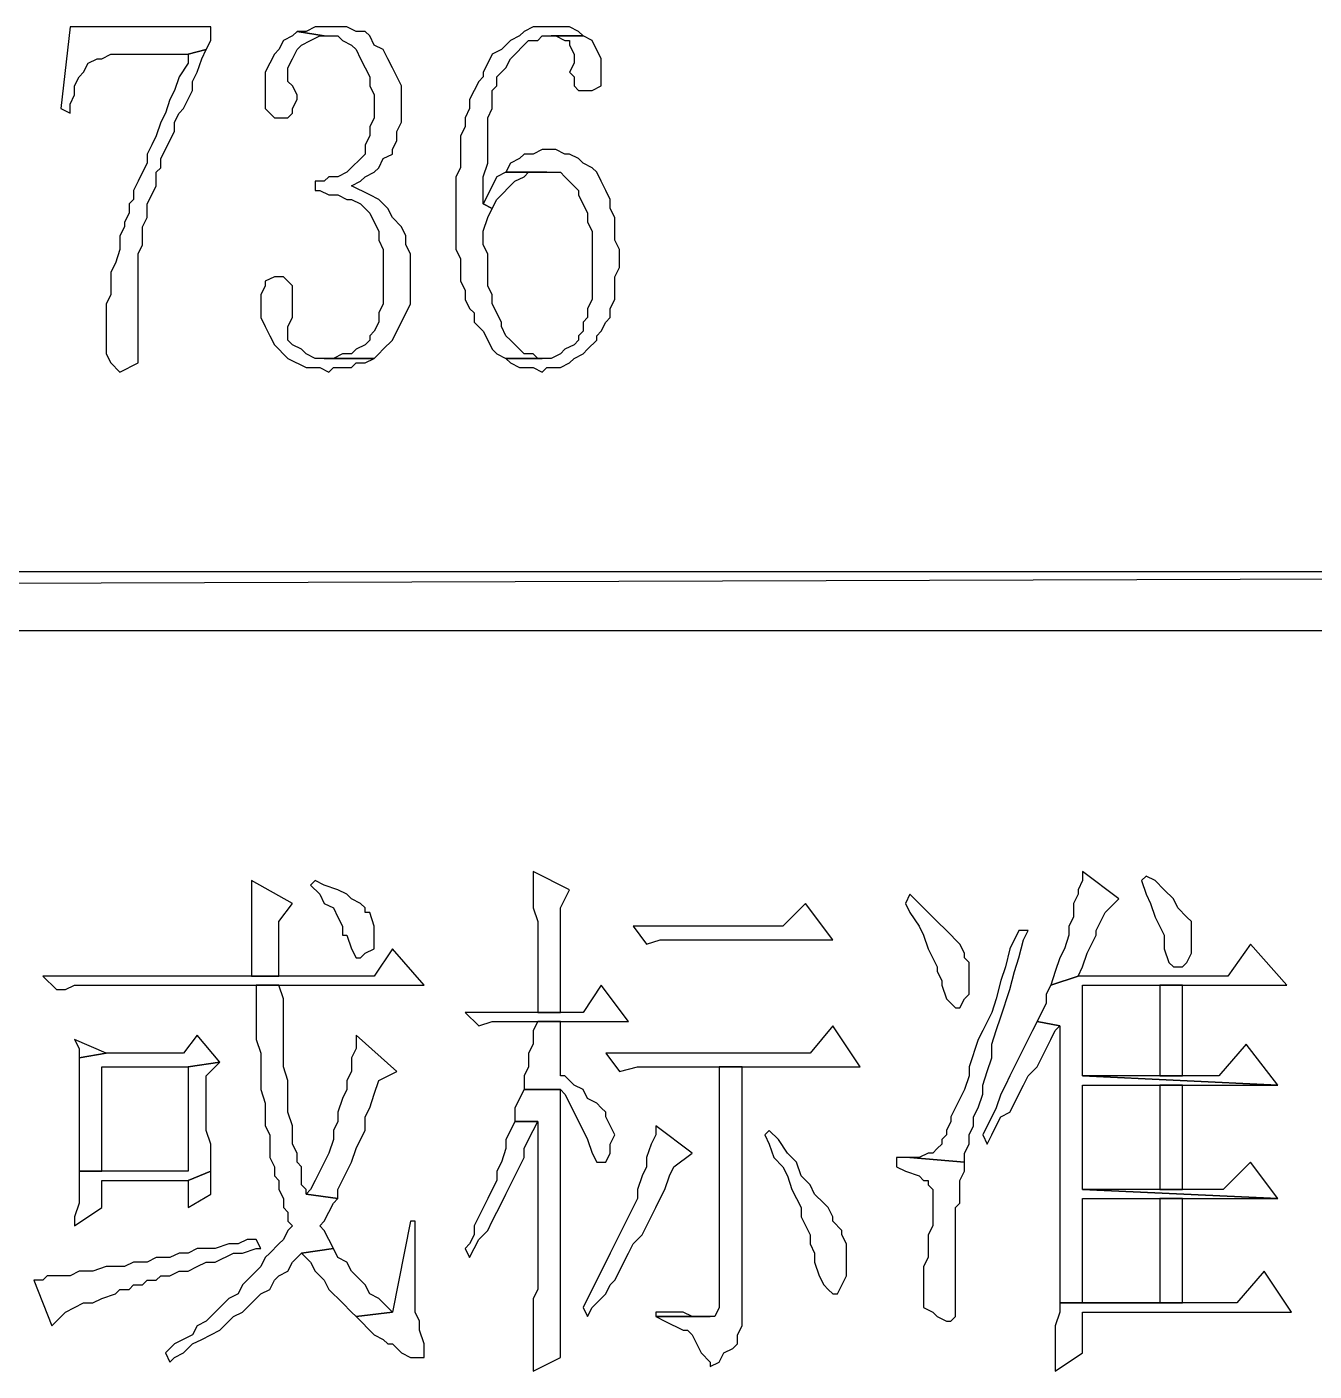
# Model space of a CAD drawing. Extents: x -15.4 to 0.8, y 0.3 to 11.8.
# Drawn here: x -0.5525 to -0.3163, y 1.1927 to 1.4394 of the extents above; entities that cross this region are included whole.
import ezdxf

# ---------------------------------------------------------------- set-up
doc = ezdxf.new("R2010")
doc.units = 0
doc.header["$MEASUREMENT"] = 0
doc.linetypes.add('AUSGEZOGEN', pattern=[0])
doc.layers.get('0').update_dxf_attribs({"linetype": 'AUSGEZOGEN'})

msp = doc.modelspace()

# ---------------------------------------------------------------- linework, layer by layer
for points in [[(-0.51878, 1.4394), (-0.54461, 1.4394), (-0.54461, 1.4394), (-0.54628, 1.4244), (-0.54628, 1.4244), (-0.54461, 1.42356), (-0.54461, 1.42356), (-0.54461, 1.42523), (-0.54461, 1.42523), (-0.54378, 1.4269), (-0.54378, 1.4269), (-0.54378, 1.42856), (-0.54378, 1.42856), (-0.54295, 1.43023), (-0.54295, 1.43023), (-0.54211, 1.43106), (-0.54211, 1.43106), (-0.54128, 1.43273), (-0.54128, 1.43273), (-0.53961, 1.43356), (-0.53961, 1.43356), (-0.53878, 1.43356), (-0.53878, 1.43356), (-0.53711, 1.4344), (-0.53711, 1.4344), (-0.52295, 1.4344), (-0.52295, 1.4344), (-0.51961, 1.43523), (-0.51961, 1.43523), (-0.51878, 1.4369), (-0.51878, 1.4394)], [(-0.50295, 1.43856), (-0.50378, 1.43773), (-0.50378, 1.43773), (-0.50545, 1.4369), (-0.50545, 1.4369), (-0.50628, 1.43523), (-0.50628, 1.43523), (-0.50711, 1.4344), (-0.50711, 1.4344), (-0.50795, 1.43273), (-0.50795, 1.43273), (-0.50878, 1.43106), (-0.50878, 1.43106), (-0.50878, 1.4244), (-0.50878, 1.4244), (-0.50795, 1.42356), (-0.50795, 1.42356), (-0.50711, 1.42273), (-0.50711, 1.42273), (-0.50461, 1.42273), (-0.50461, 1.42273), (-0.50378, 1.42356), (-0.50378, 1.42356), (-0.50378, 1.4244), (-0.50378, 1.4244), (-0.50295, 1.42606), (-0.50295, 1.42606), (-0.50295, 1.4269), (-0.50295, 1.4269), (-0.50378, 1.42856), (-0.50378, 1.42856), (-0.50461, 1.4294), (-0.50461, 1.4294), (-0.50461, 1.4319), (-0.50461, 1.4319), (-0.50378, 1.43356), (-0.50378, 1.43356), (-0.50295, 1.43523), (-0.50295, 1.43523), (-0.50211, 1.43606), (-0.50211, 1.43606), (-0.50045, 1.4369), (-0.50045, 1.4369), (-0.49878, 1.43773), (-0.49878, 1.43773), (-0.49795, 1.43773), (-0.50295, 1.43856)], [(-0.49628, 1.4394), (-0.49961, 1.4394), (-0.49961, 1.4394), (-0.50128, 1.43856), (-0.50128, 1.43856), (-0.50295, 1.43856), (-0.50295, 1.43856), (-0.49795, 1.43773), (-0.49795, 1.43773), (-0.49545, 1.43773), (-0.49545, 1.43773), (-0.49461, 1.4369), (-0.49461, 1.4369), (-0.49295, 1.43606), (-0.49295, 1.43606), (-0.49211, 1.43523), (-0.49211, 1.43523), (-0.49128, 1.43356), (-0.49128, 1.43356), (-0.49045, 1.4319), (-0.49045, 1.4319), (-0.48961, 1.43023), (-0.48961, 1.43023), (-0.48961, 1.42856), (-0.48961, 1.42856), (-0.48878, 1.4269), (-0.48878, 1.4269), (-0.48878, 1.42273), (-0.48878, 1.42273), (-0.48961, 1.42106), (-0.48961, 1.42106), (-0.48961, 1.4194), (-0.48961, 1.4194), (-0.49045, 1.41773), (-0.49045, 1.41773), (-0.49045, 1.41606), (-0.49045, 1.41606), (-0.49378, 1.41273), (-0.49378, 1.41273), (-0.49545, 1.4119), (-0.49545, 1.4119), (-0.49711, 1.4119), (-0.49711, 1.4119), (-0.49795, 1.41106), (-0.49795, 1.41106), (-0.49961, 1.41106), (-0.49961, 1.41106), (-0.49961, 1.4094), (-0.49961, 1.4094), (-0.49878, 1.4094), (-0.49878, 1.4094), (-0.49711, 1.40856), (-0.49711, 1.40856), (-0.49545, 1.40856), (-0.49545, 1.40856), (-0.49378, 1.40773), (-0.49378, 1.40773), (-0.49295, 1.40773), (-0.49295, 1.40773), (-0.49128, 1.4069), (-0.49128, 1.4069), (-0.48961, 1.40523), (-0.48961, 1.40523), (-0.48878, 1.40356), (-0.48878, 1.40356), (-0.48795, 1.4019), (-0.48795, 1.4019), (-0.48795, 1.40023), (-0.48795, 1.40023), (-0.48711, 1.39856), (-0.48711, 1.39856), (-0.48711, 1.38856), (-0.48711, 1.38856), (-0.48795, 1.3869), (-0.48795, 1.3869), (-0.48795, 1.38523), (-0.48795, 1.38523), (-0.48878, 1.38356), (-0.48878, 1.38356), (-0.48961, 1.38273), (-0.48961, 1.38273), (-0.48961, 1.3819), (-0.48961, 1.3819), (-0.49045, 1.38106), (-0.49045, 1.38106), (-0.49211, 1.38023), (-0.49211, 1.38023), (-0.49295, 1.3794), (-0.49295, 1.3794), (-0.49461, 1.3794), (-0.49461, 1.3794), (-0.49628, 1.37856), (-0.49628, 1.37856), (-0.49795, 1.37856), (-0.49795, 1.37856), (-0.48878, 1.37856), (-0.48878, 1.37856), (-0.48795, 1.3794), (-0.48795, 1.3794), (-0.48711, 1.38023), (-0.48711, 1.38023), (-0.48545, 1.3819), (-0.48545, 1.3819), (-0.48211, 1.38856), (-0.48211, 1.38856), (-0.48211, 1.39773), (-0.48211, 1.39773), (-0.48295, 1.3994), (-0.48295, 1.3994), (-0.48295, 1.40106), (-0.48295, 1.40106), (-0.48378, 1.40273), (-0.48378, 1.40273), (-0.48545, 1.4044), (-0.48545, 1.4044), (-0.48628, 1.40606), (-0.48628, 1.40606), (-0.48795, 1.40773), (-0.48795, 1.40773), (-0.48961, 1.40856), (-0.48961, 1.40856), (-0.49295, 1.41023), (-0.49295, 1.41023), (-0.49128, 1.41106), (-0.49128, 1.41106), (-0.49045, 1.4119), (-0.49045, 1.4119), (-0.48878, 1.41273), (-0.48878, 1.41273), (-0.48795, 1.41356), (-0.48795, 1.41356), (-0.48711, 1.41523), (-0.48711, 1.41523), (-0.48545, 1.41606), (-0.48545, 1.41606), (-0.48545, 1.4169), (-0.48545, 1.4169), (-0.48461, 1.41856), (-0.48461, 1.41856), (-0.48461, 1.42023), (-0.48461, 1.42023), (-0.48378, 1.4219), (-0.48378, 1.4219), (-0.48378, 1.42856), (-0.48378, 1.42856), (-0.48545, 1.4319), (-0.48545, 1.4319), (-0.48628, 1.43356), (-0.48628, 1.43356), (-0.48711, 1.43523), (-0.48711, 1.43523), (-0.48878, 1.43606), (-0.48878, 1.43606), (-0.48961, 1.43773), (-0.48961, 1.43773), (-0.49045, 1.43856), (-0.49045, 1.43856), (-0.49211, 1.43856), (-0.49211, 1.43856), (-0.49378, 1.4394), (-0.49378, 1.4394), (-0.49461, 1.4394), (-0.49628, 1.4394)], [(-0.45545, 1.4394), (-0.45961, 1.4394), (-0.45961, 1.4394), (-0.46128, 1.43856), (-0.46128, 1.43856), (-0.46211, 1.43773), (-0.46211, 1.43773), (-0.46378, 1.4369), (-0.46378, 1.4369), (-0.46545, 1.43523), (-0.46545, 1.43523), (-0.46711, 1.4344), (-0.46711, 1.4344), (-0.46795, 1.43273), (-0.46795, 1.43273), (-0.46878, 1.43106), (-0.46878, 1.43106), (-0.46878, 1.43023), (-0.46878, 1.43023), (-0.46961, 1.4294), (-0.46961, 1.4294), (-0.47128, 1.42606), (-0.47128, 1.42606), (-0.47128, 1.4244), (-0.47128, 1.4244), (-0.47211, 1.42273), (-0.47211, 1.42273), (-0.47211, 1.42106), (-0.47211, 1.42106), (-0.47295, 1.4194), (-0.47295, 1.4194), (-0.47295, 1.41356), (-0.47295, 1.41356), (-0.47378, 1.4119), (-0.47378, 1.4119), (-0.47378, 1.39856), (-0.47378, 1.39856), (-0.47295, 1.3969), (-0.47295, 1.3969), (-0.47295, 1.39273), (-0.47295, 1.39273), (-0.47211, 1.39106), (-0.47211, 1.39106), (-0.47211, 1.3894), (-0.47211, 1.3894), (-0.47128, 1.38773), (-0.47128, 1.38773), (-0.47045, 1.3869), (-0.47045, 1.3869), (-0.47045, 1.38523), (-0.47045, 1.38523), (-0.46878, 1.38356), (-0.46878, 1.38356), (-0.46795, 1.3819), (-0.46795, 1.3819), (-0.46711, 1.38023), (-0.46711, 1.38023), (-0.46628, 1.3794), (-0.46628, 1.3794), (-0.46461, 1.37856), (-0.46461, 1.37856), (-0.45795, 1.37856), (-0.45795, 1.37856), (-0.45878, 1.37856), (-0.45878, 1.37856), (-0.45961, 1.3794), (-0.45961, 1.3794), (-0.46128, 1.3794), (-0.46128, 1.3794), (-0.46211, 1.38023), (-0.46211, 1.38023), (-0.46378, 1.3819), (-0.46378, 1.3819), (-0.46461, 1.38273), (-0.46461, 1.38273), (-0.46545, 1.3844), (-0.46545, 1.3844), (-0.46545, 1.38523), (-0.46545, 1.38523), (-0.46711, 1.38856), (-0.46711, 1.38856), (-0.46711, 1.39023), (-0.46711, 1.39023), (-0.46795, 1.3919), (-0.46795, 1.3919), (-0.46795, 1.39773), (-0.46795, 1.39773), (-0.46878, 1.3994), (-0.46878, 1.3994), (-0.46878, 1.4019), (-0.46878, 1.4019), (-0.46795, 1.4044), (-0.46795, 1.4044), (-0.46711, 1.40606), (-0.46711, 1.40606), (-0.46878, 1.4069), (-0.46878, 1.4069), (-0.46878, 1.4119), (-0.46878, 1.4119), (-0.46795, 1.4144), (-0.46795, 1.4144), (-0.46795, 1.42273), (-0.46795, 1.42273), (-0.46711, 1.4244), (-0.46711, 1.4244), (-0.46711, 1.42773), (-0.46711, 1.42773), (-0.46628, 1.42856), (-0.46628, 1.42856), (-0.46628, 1.43023), (-0.46628, 1.43023), (-0.46461, 1.4319), (-0.46461, 1.4319), (-0.46378, 1.43356), (-0.46378, 1.43356), (-0.46045, 1.4369), (-0.46045, 1.4369), (-0.45878, 1.4369), (-0.45878, 1.4369), (-0.45795, 1.43773), (-0.45795, 1.43773), (-0.45045, 1.43773), (-0.45045, 1.43773), (-0.45128, 1.43856), (-0.45128, 1.43856), (-0.45295, 1.4394), (-0.45295, 1.4394), (-0.45378, 1.4394), (-0.45545, 1.4394)], [(-0.45045, 1.43773), (-0.45628, 1.43773), (-0.45628, 1.43773), (-0.45545, 1.43773), (-0.45545, 1.43773), (-0.45378, 1.4369), (-0.45378, 1.4369), (-0.45295, 1.4369), (-0.45295, 1.4369), (-0.45295, 1.43606), (-0.45295, 1.43606), (-0.45211, 1.4344), (-0.45211, 1.4344), (-0.45211, 1.43273), (-0.45211, 1.43273), (-0.45295, 1.43106), (-0.45295, 1.43106), (-0.45211, 1.43023), (-0.45211, 1.43023), (-0.45211, 1.42856), (-0.45211, 1.42856), (-0.45128, 1.42773), (-0.45128, 1.42773), (-0.44878, 1.42773), (-0.44878, 1.42773), (-0.44711, 1.42856), (-0.44711, 1.42856), (-0.44711, 1.43356), (-0.44711, 1.43356), (-0.44878, 1.4369), (-0.45045, 1.43773)], [(-0.51961, 1.43523), (-0.52295, 1.4344), (-0.52295, 1.4344), (-0.52295, 1.43273), (-0.52295, 1.43273), (-0.52461, 1.43023), (-0.52461, 1.43023), (-0.52545, 1.42773), (-0.52545, 1.42773), (-0.52628, 1.42606), (-0.52628, 1.42606), (-0.52711, 1.42356), (-0.52711, 1.42356), (-0.52795, 1.4219), (-0.52795, 1.4219), (-0.52878, 1.4194), (-0.52878, 1.4194), (-0.52961, 1.41773), (-0.52961, 1.41773), (-0.53045, 1.41606), (-0.53045, 1.41606), (-0.53045, 1.4144), (-0.53045, 1.4144), (-0.53128, 1.41273), (-0.53128, 1.41273), (-0.53211, 1.41106), (-0.53211, 1.41106), (-0.53295, 1.4094), (-0.53295, 1.4094), (-0.53295, 1.40773), (-0.53295, 1.40773), (-0.53378, 1.4069), (-0.53378, 1.4069), (-0.53378, 1.40523), (-0.53378, 1.40523), (-0.53461, 1.40356), (-0.53461, 1.40356), (-0.53461, 1.40273), (-0.53461, 1.40273), (-0.53545, 1.40106), (-0.53545, 1.40106), (-0.53545, 1.39856), (-0.53545, 1.39856), (-0.53628, 1.39606), (-0.53628, 1.39606), (-0.53711, 1.3944), (-0.53711, 1.3944), (-0.53711, 1.39023), (-0.53711, 1.39023), (-0.53795, 1.38856), (-0.53795, 1.38856), (-0.53795, 1.3794), (-0.53795, 1.3794), (-0.53711, 1.37773), (-0.53711, 1.37773), (-0.53545, 1.37606), (-0.53545, 1.37606), (-0.53211, 1.37773), (-0.53211, 1.37773), (-0.53211, 1.39773), (-0.53211, 1.39773), (-0.53128, 1.3994), (-0.53128, 1.3994), (-0.53128, 1.40273), (-0.53128, 1.40273), (-0.53045, 1.4044), (-0.53045, 1.4044), (-0.53045, 1.4069), (-0.53045, 1.4069), (-0.52961, 1.40856), (-0.52961, 1.40856), (-0.52878, 1.41023), (-0.52878, 1.41023), (-0.52878, 1.41273), (-0.52878, 1.41273), (-0.52795, 1.41356), (-0.52795, 1.41356), (-0.52795, 1.41523), (-0.52795, 1.41523), (-0.52545, 1.42023), (-0.52545, 1.42023), (-0.52545, 1.4219), (-0.52545, 1.4219), (-0.52461, 1.42356), (-0.52461, 1.42356), (-0.52378, 1.4244), (-0.52378, 1.4244), (-0.52211, 1.42773), (-0.52211, 1.42773), (-0.52211, 1.4294), (-0.52211, 1.4294), (-0.52128, 1.43106), (-0.52128, 1.43106), (-0.52045, 1.43356), (-0.51961, 1.43523)], [(-0.45711, 1.4169), (-0.45795, 1.4169), (-0.45795, 1.4169), (-0.45961, 1.41606), (-0.45961, 1.41606), (-0.46128, 1.41606), (-0.46128, 1.41606), (-0.46211, 1.41523), (-0.46211, 1.41523), (-0.46378, 1.4144), (-0.46378, 1.4144), (-0.46461, 1.41273), (-0.46461, 1.41273), (-0.45461, 1.41273), (-0.45461, 1.41273), (-0.45378, 1.4119), (-0.45378, 1.4119), (-0.45128, 1.4094), (-0.45128, 1.4094), (-0.45128, 1.40856), (-0.45128, 1.40856), (-0.44961, 1.40523), (-0.44961, 1.40523), (-0.44961, 1.40356), (-0.44961, 1.40356), (-0.44878, 1.4019), (-0.44878, 1.4019), (-0.44878, 1.3894), (-0.44878, 1.3894), (-0.44961, 1.38773), (-0.44961, 1.38773), (-0.44961, 1.38606), (-0.44961, 1.38606), (-0.45045, 1.38523), (-0.45045, 1.38523), (-0.45045, 1.38356), (-0.45045, 1.38356), (-0.45128, 1.38273), (-0.45128, 1.38273), (-0.45128, 1.3819), (-0.45128, 1.3819), (-0.45211, 1.38106), (-0.45211, 1.38106), (-0.45378, 1.38023), (-0.45378, 1.38023), (-0.45461, 1.3794), (-0.45461, 1.3794), (-0.45628, 1.37856), (-0.45628, 1.37856), (-0.46461, 1.37856), (-0.46461, 1.37856), (-0.46378, 1.37773), (-0.46378, 1.37773), (-0.46211, 1.3769), (-0.46211, 1.3769), (-0.45961, 1.3769), (-0.45961, 1.3769), (-0.45795, 1.37606), (-0.45795, 1.37606), (-0.45711, 1.3769), (-0.45711, 1.3769), (-0.45461, 1.3769), (-0.45461, 1.3769), (-0.45295, 1.37773), (-0.45295, 1.37773), (-0.45211, 1.37856), (-0.45211, 1.37856), (-0.45045, 1.3794), (-0.45045, 1.3794), (-0.44961, 1.38023), (-0.44961, 1.38023), (-0.44795, 1.3819), (-0.44795, 1.3819), (-0.44795, 1.38273), (-0.44795, 1.38273), (-0.44711, 1.38356), (-0.44711, 1.38356), (-0.44628, 1.38523), (-0.44628, 1.38523), (-0.44545, 1.38606), (-0.44545, 1.38606), (-0.44545, 1.38773), (-0.44545, 1.38773), (-0.44461, 1.3894), (-0.44461, 1.3894), (-0.44461, 1.39356), (-0.44461, 1.39356), (-0.44378, 1.39523), (-0.44378, 1.39523), (-0.44378, 1.39856), (-0.44378, 1.39856), (-0.44461, 1.40023), (-0.44461, 1.40023), (-0.44461, 1.4044), (-0.44461, 1.4044), (-0.44545, 1.40606), (-0.44545, 1.40606), (-0.44545, 1.40773), (-0.44545, 1.40773), (-0.44628, 1.4094), (-0.44628, 1.4094), (-0.44711, 1.41106), (-0.44711, 1.41106), (-0.44795, 1.41273), (-0.44795, 1.41273), (-0.44878, 1.41356), (-0.44878, 1.41356), (-0.45045, 1.4144), (-0.45045, 1.4144), (-0.45128, 1.41523), (-0.45128, 1.41523), (-0.45295, 1.41606), (-0.45295, 1.41606), (-0.45378, 1.41606), (-0.45378, 1.41606), (-0.45545, 1.4169), (-0.45711, 1.4169)], [(-0.46461, 1.41273), (-0.46628, 1.4119), (-0.46628, 1.4119), (-0.46711, 1.41023), (-0.46711, 1.41023), (-0.46795, 1.40856), (-0.46795, 1.40856), (-0.46878, 1.4069), (-0.46878, 1.4069), (-0.46711, 1.40606), (-0.46711, 1.40606), (-0.46628, 1.40773), (-0.46628, 1.40773), (-0.46295, 1.41106), (-0.46295, 1.41106), (-0.46128, 1.4119), (-0.46128, 1.4119), (-0.46045, 1.41273), (-0.46045, 1.41273), (-0.45711, 1.41273), (-0.46461, 1.41273)], [(-0.50628, 1.39356), (-0.50711, 1.39356), (-0.50711, 1.39356), (-0.50878, 1.39273), (-0.50878, 1.39273), (-0.50878, 1.3919), (-0.50878, 1.3919), (-0.50961, 1.39023), (-0.50961, 1.39023), (-0.50961, 1.38606), (-0.50961, 1.38606), (-0.50878, 1.3844), (-0.50878, 1.3844), (-0.50795, 1.38273), (-0.50795, 1.38273), (-0.50711, 1.38106), (-0.50711, 1.38106), (-0.50461, 1.37856), (-0.50461, 1.37856), (-0.50128, 1.3769), (-0.50128, 1.3769), (-0.49878, 1.3769), (-0.49878, 1.3769), (-0.49711, 1.37606), (-0.49711, 1.37606), (-0.49628, 1.3769), (-0.49628, 1.3769), (-0.49295, 1.3769), (-0.49295, 1.3769), (-0.49211, 1.37773), (-0.49211, 1.37773), (-0.49045, 1.37773), (-0.49045, 1.37773), (-0.48878, 1.37856), (-0.48878, 1.37856), (-0.49961, 1.37856), (-0.49961, 1.37856), (-0.50128, 1.3794), (-0.50128, 1.3794), (-0.50211, 1.38023), (-0.50211, 1.38023), (-0.50378, 1.38106), (-0.50378, 1.38106), (-0.50461, 1.3819), (-0.50461, 1.3819), (-0.50461, 1.3844), (-0.50461, 1.3844), (-0.50378, 1.38606), (-0.50378, 1.38606), (-0.50378, 1.3919), (-0.50378, 1.3919), (-0.50545, 1.39356), (-0.50628, 1.39356)], [(-3.26878, 1.3394), (-3.26878, 1.32856), (-3.26878, 1.32856), (0.08122, 1.3394), (-3.26878, 1.3394)], [(-3.26878, 1.32856), (0.08122, 1.3394), (0.08122, 1.3394), (0.08122, 1.32856), (-3.26878, 1.32856)], [(-0.51128, 1.28273), (-0.51128, 1.26523), (-0.51128, 1.26523), (-0.50628, 1.26523), (-0.50628, 1.26523), (-0.50628, 1.27523), (-0.50628, 1.27523), (-0.50378, 1.27856), (-0.51128, 1.28273)], [(-0.49961, 1.28273), (-0.50045, 1.2819), (-0.50045, 1.2819), (-0.49878, 1.28023), (-0.49878, 1.28023), (-0.49795, 1.27856), (-0.49795, 1.27856), (-0.49628, 1.27773), (-0.49628, 1.27773), (-0.49545, 1.27606), (-0.49545, 1.27606), (-0.49461, 1.2744), (-0.49461, 1.2744), (-0.49461, 1.27273), (-0.49461, 1.27273), (-0.49378, 1.27273), (-0.49378, 1.27273), (-0.49295, 1.27023), (-0.49295, 1.27023), (-0.49211, 1.26856), (-0.49211, 1.26856), (-0.49128, 1.26856), (-0.49128, 1.26856), (-0.49045, 1.2694), (-0.49045, 1.2694), (-0.48878, 1.27023), (-0.48878, 1.27023), (-0.48878, 1.2744), (-0.48878, 1.2744), (-0.48961, 1.2769), (-0.48961, 1.2769), (-0.49045, 1.2769), (-0.49045, 1.2769), (-0.49045, 1.27773), (-0.49045, 1.27773), (-0.49128, 1.27856), (-0.49128, 1.27856), (-0.49295, 1.2794), (-0.49295, 1.2794), (-0.49378, 1.28023), (-0.49378, 1.28023), (-0.49545, 1.28106), (-0.49545, 1.28106), (-0.49795, 1.2819), (-0.49795, 1.2819), (-0.49961, 1.28273), (-0.49961, 1.28273)], [(-0.45961, 1.2844), (-0.45961, 1.27773), (-0.45961, 1.27773), (-0.45878, 1.27523), (-0.45878, 1.27523), (-0.45878, 1.25856), (-0.45878, 1.25856), (-0.45461, 1.25856), (-0.45461, 1.25856), (-0.45461, 1.27773), (-0.45461, 1.27773), (-0.45295, 1.28106), (-0.45961, 1.2844)], [(-0.35878, 1.2844), (-0.35878, 1.28273), (-0.35878, 1.28273), (-0.35961, 1.28106), (-0.35961, 1.28106), (-0.35961, 1.28023), (-0.35961, 1.28023), (-0.36045, 1.27856), (-0.36045, 1.27856), (-0.36045, 1.27606), (-0.36045, 1.27606), (-0.36128, 1.2744), (-0.36128, 1.2744), (-0.36128, 1.27273), (-0.36128, 1.27273), (-0.36211, 1.27023), (-0.36211, 1.27023), (-0.36295, 1.26856), (-0.36295, 1.26856), (-0.36378, 1.26606), (-0.36378, 1.26606), (-0.36461, 1.26356), (-0.36461, 1.26356), (-0.35961, 1.26523), (-0.35961, 1.26523), (-0.35878, 1.2669), (-0.35878, 1.2669), (-0.35795, 1.2694), (-0.35795, 1.2694), (-0.35628, 1.27273), (-0.35628, 1.27273), (-0.35628, 1.27356), (-0.35628, 1.27356), (-0.35461, 1.2769), (-0.35461, 1.2769), (-0.35211, 1.2794), (-0.35878, 1.2844)], [(-0.34711, 1.28356), (-0.34795, 1.28273), (-0.34795, 1.28273), (-0.34711, 1.28023), (-0.34711, 1.28023), (-0.34628, 1.27856), (-0.34628, 1.27856), (-0.34545, 1.27606), (-0.34545, 1.27606), (-0.34378, 1.27273), (-0.34378, 1.27273), (-0.34378, 1.27023), (-0.34378, 1.27023), (-0.34295, 1.26773), (-0.34295, 1.26773), (-0.34211, 1.2669), (-0.34211, 1.2669), (-0.34045, 1.2669), (-0.34045, 1.2669), (-0.33961, 1.26773), (-0.33961, 1.26773), (-0.33878, 1.2694), (-0.33878, 1.2694), (-0.33878, 1.27523), (-0.33878, 1.27523), (-0.33961, 1.27606), (-0.33961, 1.27606), (-0.34128, 1.27773), (-0.34128, 1.27773), (-0.34211, 1.2794), (-0.34211, 1.2794), (-0.34378, 1.28106), (-0.34378, 1.28106), (-0.34545, 1.28273), (-0.34711, 1.28356)], [(-0.39045, 1.28023), (-0.39128, 1.27856), (-0.39128, 1.27856), (-0.39045, 1.2769), (-0.39045, 1.2769), (-0.38878, 1.2744), (-0.38878, 1.2744), (-0.38795, 1.27273), (-0.38795, 1.27273), (-0.38711, 1.27023), (-0.38711, 1.27023), (-0.38545, 1.2669), (-0.38545, 1.2669), (-0.38545, 1.26606), (-0.38545, 1.26606), (-0.38461, 1.2644), (-0.38461, 1.2644), (-0.38461, 1.26356), (-0.38461, 1.26356), (-0.38378, 1.26106), (-0.38378, 1.26106), (-0.38211, 1.2594), (-0.38211, 1.2594), (-0.38128, 1.2594), (-0.38128, 1.2594), (-0.38045, 1.26106), (-0.38045, 1.26106), (-0.37961, 1.2619), (-0.37961, 1.2619), (-0.37961, 1.26773), (-0.37961, 1.26773), (-0.38045, 1.26856), (-0.38045, 1.26856), (-0.38045, 1.2694), (-0.38045, 1.2694), (-0.38128, 1.27106), (-0.38128, 1.27106), (-0.38378, 1.27356), (-0.38378, 1.27356), (-0.38545, 1.27523), (-0.38545, 1.27523), (-0.38711, 1.2769), (-0.38711, 1.2769), (-0.38878, 1.27856), (-0.39045, 1.28023)], [(-0.40961, 1.27856), (-0.41378, 1.2744), (-0.41378, 1.2744), (-0.44128, 1.2744), (-0.44128, 1.2744), (-0.43878, 1.27106), (-0.43878, 1.27106), (-0.43628, 1.2719), (-0.43628, 1.2719), (-0.40461, 1.2719), (-0.40961, 1.27856)], [(-0.37045, 1.27356), (-0.37211, 1.27023), (-0.37211, 1.27023), (-0.37295, 1.2669), (-0.37295, 1.2669), (-0.37378, 1.2644), (-0.37378, 1.2644), (-0.37461, 1.26106), (-0.37461, 1.26106), (-0.37545, 1.25856), (-0.37545, 1.25856), (-0.37711, 1.25523), (-0.37711, 1.25523), (-0.37795, 1.25356), (-0.37795, 1.25356), (-0.37961, 1.24856), (-0.37961, 1.24856), (-0.37961, 1.2469), (-0.37961, 1.2469), (-0.38045, 1.2444), (-0.38045, 1.2444), (-0.38295, 1.2394), (-0.38295, 1.2394), (-0.38295, 1.23856), (-0.38295, 1.23856), (-0.38378, 1.2369), (-0.38378, 1.2369), (-0.38378, 1.23606), (-0.38378, 1.23606), (-0.38461, 1.23523), (-0.38461, 1.23523), (-0.38461, 1.2344), (-0.38461, 1.2344), (-0.38545, 1.23356), (-0.38545, 1.23356), (-0.38628, 1.23273), (-0.38628, 1.23273), (-0.38711, 1.23273), (-0.38711, 1.23273), (-0.38878, 1.2319), (-0.38878, 1.2319), (-0.39045, 1.2319), (-0.39045, 1.2319), (-0.38045, 1.23106), (-0.38045, 1.23106), (-0.38045, 1.23273), (-0.38045, 1.23273), (-0.37961, 1.2344), (-0.37961, 1.2344), (-0.37961, 1.23606), (-0.37961, 1.23606), (-0.37878, 1.23773), (-0.37878, 1.23773), (-0.37878, 1.2394), (-0.37878, 1.2394), (-0.37795, 1.24106), (-0.37795, 1.24106), (-0.37711, 1.24356), (-0.37711, 1.24356), (-0.37711, 1.24523), (-0.37711, 1.24523), (-0.37628, 1.24773), (-0.37628, 1.24773), (-0.37545, 1.25023), (-0.37545, 1.25023), (-0.37545, 1.25273), (-0.37545, 1.25273), (-0.37461, 1.25523), (-0.37461, 1.25523), (-0.37378, 1.25773), (-0.37378, 1.25773), (-0.37211, 1.26273), (-0.37211, 1.26273), (-0.37128, 1.26606), (-0.37128, 1.26606), (-0.37045, 1.26856), (-0.37045, 1.26856), (-0.36961, 1.2719), (-0.36961, 1.2719), (-0.36878, 1.27356), (-0.37045, 1.27356)], [(-0.32795, 1.27106), (-0.33211, 1.26523), (-0.33211, 1.26523), (-0.35961, 1.26523), (-0.35961, 1.26523), (-0.36461, 1.26356), (-0.36461, 1.26356), (-0.36545, 1.2619), (-0.36545, 1.2619), (-0.36545, 1.26023), (-0.36545, 1.26023), (-0.36711, 1.2569), (-0.36711, 1.2569), (-0.36295, 1.25606), (-0.36295, 1.25606), (-0.36295, 1.20523), (-0.36295, 1.20523), (-0.34045, 1.20523), (-0.34045, 1.20523), (-0.35878, 1.20523), (-0.35878, 1.20523), (-0.35878, 1.2244), (-0.35878, 1.2244), (-0.32295, 1.2244), (-0.32295, 1.2244), (-0.35878, 1.22606), (-0.35878, 1.22606), (-0.35878, 1.24523), (-0.35878, 1.24523), (-0.32295, 1.24523), (-0.32295, 1.24523), (-0.35878, 1.2469), (-0.35878, 1.2469), (-0.35878, 1.26356), (-0.35878, 1.26356), (-0.32128, 1.26356), (-0.32795, 1.27106)], [(-0.48545, 1.27023), (-0.48878, 1.26523), (-0.48878, 1.26523), (-0.54961, 1.26523), (-0.54961, 1.26523), (-0.54711, 1.26273), (-0.54711, 1.26273), (-0.54545, 1.26273), (-0.54545, 1.26273), (-0.54378, 1.26356), (-0.54378, 1.26356), (-0.47961, 1.26356), (-0.48545, 1.27023)], [(-0.50628, 1.26356), (-0.51045, 1.26356), (-0.51045, 1.26356), (-0.51045, 1.25356), (-0.51045, 1.25356), (-0.50961, 1.25106), (-0.50961, 1.25106), (-0.50961, 1.2444), (-0.50961, 1.2444), (-0.50878, 1.2419), (-0.50878, 1.2419), (-0.50878, 1.23773), (-0.50878, 1.23773), (-0.50795, 1.23606), (-0.50795, 1.23606), (-0.50795, 1.2319), (-0.50795, 1.2319), (-0.50711, 1.23023), (-0.50711, 1.23023), (-0.50711, 1.22856), (-0.50711, 1.22856), (-0.50628, 1.22773), (-0.50628, 1.22773), (-0.50628, 1.22606), (-0.50628, 1.22606), (-0.50545, 1.2244), (-0.50545, 1.2244), (-0.50545, 1.22273), (-0.50545, 1.22273), (-0.50461, 1.2219), (-0.50461, 1.2219), (-0.50461, 1.22023), (-0.50461, 1.22023), (-0.50378, 1.2194), (-0.50378, 1.2194), (-0.50461, 1.21856), (-0.50461, 1.21856), (-0.50545, 1.2169), (-0.50545, 1.2169), (-0.50628, 1.21606), (-0.50628, 1.21606), (-0.50795, 1.2144), (-0.50795, 1.2144), (-0.50878, 1.21356), (-0.50878, 1.21356), (-0.50961, 1.2119), (-0.50961, 1.2119), (-0.51295, 1.20856), (-0.51295, 1.20856), (-0.51378, 1.2069), (-0.51378, 1.2069), (-0.51545, 1.20606), (-0.51545, 1.20606), (-0.51711, 1.2044), (-0.51711, 1.2044), (-0.51795, 1.20356), (-0.51795, 1.20356), (-0.51961, 1.2019), (-0.51961, 1.2019), (-0.52128, 1.20106), (-0.52128, 1.20106), (-0.52211, 1.1994), (-0.52211, 1.1994), (-0.52545, 1.19773), (-0.52545, 1.19773), (-0.52711, 1.19606), (-0.52711, 1.19606), (-0.52628, 1.1944), (-0.52628, 1.1944), (-0.52545, 1.19523), (-0.52545, 1.19523), (-0.52378, 1.19606), (-0.52378, 1.19606), (-0.52211, 1.19773), (-0.52211, 1.19773), (-0.52045, 1.19856), (-0.52045, 1.19856), (-0.51878, 1.1994), (-0.51878, 1.1994), (-0.51711, 1.20023), (-0.51711, 1.20023), (-0.51461, 1.20273), (-0.51461, 1.20273), (-0.51295, 1.20356), (-0.51295, 1.20356), (-0.51211, 1.2044), (-0.51211, 1.2044), (-0.50961, 1.2069), (-0.50961, 1.2069), (-0.50795, 1.20773), (-0.50795, 1.20773), (-0.50711, 1.2094), (-0.50711, 1.2094), (-0.50628, 1.21023), (-0.50628, 1.21023), (-0.50461, 1.21106), (-0.50461, 1.21106), (-0.50378, 1.21273), (-0.50378, 1.21273), (-0.50211, 1.2144), (-0.50211, 1.2144), (-0.49628, 1.21523), (-0.49628, 1.21523), (-0.49795, 1.21856), (-0.49795, 1.21856), (-0.49878, 1.2194), (-0.49878, 1.2194), (-0.49795, 1.22023), (-0.49795, 1.22023), (-0.49628, 1.22356), (-0.49628, 1.22356), (-0.49545, 1.2244), (-0.49545, 1.2244), (-0.50128, 1.22523), (-0.50128, 1.22523), (-0.50128, 1.22606), (-0.50128, 1.22606), (-0.50211, 1.2269), (-0.50211, 1.2269), (-0.50211, 1.23023), (-0.50211, 1.23023), (-0.50295, 1.23106), (-0.50295, 1.23106), (-0.50295, 1.23273), (-0.50295, 1.23273), (-0.50378, 1.2344), (-0.50378, 1.2344), (-0.50378, 1.23773), (-0.50378, 1.23773), (-0.50461, 1.24023), (-0.50461, 1.24023), (-0.50461, 1.24606), (-0.50461, 1.24606), (-0.50545, 1.24856), (-0.50545, 1.24856), (-0.50545, 1.26106), (-0.50628, 1.26356)], [(-0.44711, 1.26356), (-0.45045, 1.25856), (-0.45045, 1.25856), (-0.47211, 1.25856), (-0.47211, 1.25856), (-0.46961, 1.25606), (-0.46961, 1.25606), (-0.46711, 1.2569), (-0.46711, 1.2569), (-0.44211, 1.2569), (-0.44711, 1.26356)], [(-0.34045, 1.2469), (-0.34045, 1.26356), (-0.34045, 1.26356), (-0.34461, 1.26356), (-0.34461, 1.26356), (-0.34461, 1.2469), (-0.34461, 1.2469), (-0.34045, 1.2469), (-0.34045, 1.2469)], [(-0.45461, 1.2569), (-0.45878, 1.2569), (-0.45878, 1.2569), (-0.45961, 1.25523), (-0.45961, 1.25523), (-0.45961, 1.25273), (-0.45961, 1.25273), (-0.46045, 1.25106), (-0.46045, 1.25106), (-0.46045, 1.24856), (-0.46045, 1.24856), (-0.46128, 1.2469), (-0.46128, 1.2469), (-0.46128, 1.2444), (-0.46128, 1.2444), (-0.45461, 1.2444), (-0.45461, 1.2444), (-0.45378, 1.24356), (-0.45378, 1.24356), (-0.45045, 1.2369), (-0.45045, 1.2369), (-0.44961, 1.23523), (-0.44961, 1.23523), (-0.44878, 1.23273), (-0.44878, 1.23273), (-0.44795, 1.23106), (-0.44795, 1.23106), (-0.44628, 1.23106), (-0.44628, 1.23106), (-0.44545, 1.23273), (-0.44545, 1.23273), (-0.44545, 1.2344), (-0.44545, 1.2344), (-0.44461, 1.23606), (-0.44461, 1.23606), (-0.44628, 1.2394), (-0.44628, 1.2394), (-0.44628, 1.24023), (-0.44628, 1.24023), (-0.44711, 1.24106), (-0.44711, 1.24106), (-0.44795, 1.2419), (-0.44795, 1.2419), (-0.44961, 1.24273), (-0.44961, 1.24273), (-0.45045, 1.2444), (-0.45045, 1.2444), (-0.45211, 1.24523), (-0.45211, 1.24523), (-0.45378, 1.2469), (-0.45378, 1.2469), (-0.45461, 1.2469), (-0.45461, 1.2569)], [(-0.40461, 1.25606), (-0.40878, 1.25106), (-0.40878, 1.25106), (-0.44628, 1.25106), (-0.44628, 1.25106), (-0.44378, 1.24773), (-0.44378, 1.24773), (-0.44045, 1.24856), (-0.44045, 1.24856), (-0.39961, 1.24856), (-0.40461, 1.25606)], [(-0.36711, 1.2569), (-0.36795, 1.25523), (-0.36795, 1.25523), (-0.37211, 1.2469), (-0.37211, 1.2469), (-0.37295, 1.24523), (-0.37295, 1.24523), (-0.37378, 1.24356), (-0.37378, 1.24356), (-0.37461, 1.24106), (-0.37461, 1.24106), (-0.37711, 1.23606), (-0.37711, 1.23606), (-0.37628, 1.2344), (-0.37628, 1.2344), (-0.37545, 1.23606), (-0.37545, 1.23606), (-0.37461, 1.23773), (-0.37461, 1.23773), (-0.37378, 1.2394), (-0.37378, 1.2394), (-0.37211, 1.24023), (-0.37211, 1.24023), (-0.36961, 1.24523), (-0.36961, 1.24523), (-0.36878, 1.2469), (-0.36878, 1.2469), (-0.36711, 1.24856), (-0.36711, 1.24856), (-0.36461, 1.25356), (-0.36461, 1.25356), (-0.36378, 1.25523), (-0.36378, 1.25523), (-0.36295, 1.25606), (-0.36711, 1.2569)], [(-0.54378, 1.25356), (-0.54295, 1.2519), (-0.54295, 1.2519), (-0.54295, 1.25023), (-0.54295, 1.25023), (-0.53795, 1.25106), (-0.54378, 1.25356)], [(-0.52128, 1.2544), (-0.52378, 1.25106), (-0.52378, 1.25106), (-0.53795, 1.25106), (-0.53795, 1.25106), (-0.54295, 1.25023), (-0.54295, 1.25023), (-0.54295, 1.2294), (-0.54295, 1.2294), (-0.53878, 1.2294), (-0.53878, 1.2294), (-0.53878, 1.24856), (-0.53878, 1.24856), (-0.52295, 1.24856), (-0.52295, 1.24856), (-0.51711, 1.2494), (-0.52128, 1.2544)], [(-0.49211, 1.2544), (-0.49211, 1.2519), (-0.49211, 1.2519), (-0.49295, 1.25023), (-0.49295, 1.25023), (-0.49295, 1.24773), (-0.49295, 1.24773), (-0.49378, 1.24606), (-0.49378, 1.24606), (-0.49378, 1.2444), (-0.49378, 1.2444), (-0.49461, 1.24273), (-0.49461, 1.24273), (-0.49545, 1.24023), (-0.49545, 1.24023), (-0.49545, 1.23856), (-0.49545, 1.23856), (-0.49628, 1.2369), (-0.49628, 1.2369), (-0.49628, 1.23523), (-0.49628, 1.23523), (-0.49711, 1.23273), (-0.49711, 1.23273), (-0.49878, 1.2294), (-0.49878, 1.2294), (-0.49961, 1.22773), (-0.49961, 1.22773), (-0.50045, 1.22606), (-0.50045, 1.22606), (-0.50128, 1.22523), (-0.50128, 1.22523), (-0.49545, 1.2244), (-0.49545, 1.2244), (-0.49545, 1.22606), (-0.49545, 1.22606), (-0.49295, 1.23106), (-0.49295, 1.23106), (-0.49211, 1.23356), (-0.49211, 1.23356), (-0.49128, 1.23523), (-0.49128, 1.23523), (-0.49045, 1.2369), (-0.49045, 1.2369), (-0.49045, 1.2394), (-0.49045, 1.2394), (-0.48961, 1.24106), (-0.48961, 1.24106), (-0.48878, 1.24356), (-0.48878, 1.24356), (-0.48795, 1.24606), (-0.48795, 1.24606), (-0.48461, 1.24773), (-0.49211, 1.2544)], [(-0.32878, 1.25273), (-0.33378, 1.2469), (-0.33378, 1.2469), (-0.35878, 1.2469), (-0.35878, 1.2469), (-0.32295, 1.24523), (-0.32878, 1.25273)], [(-0.51711, 1.2494), (-0.52295, 1.24856), (-0.52295, 1.24856), (-0.52295, 1.2294), (-0.52295, 1.2294), (-0.54295, 1.2294), (-0.54295, 1.2294), (-0.54295, 1.22356), (-0.54295, 1.22356), (-0.54378, 1.22106), (-0.54378, 1.22106), (-0.54378, 1.2194), (-0.54378, 1.2194), (-0.53878, 1.22273), (-0.53878, 1.22273), (-0.53878, 1.22773), (-0.53878, 1.22773), (-0.52295, 1.22773), (-0.52295, 1.22773), (-0.51878, 1.2294), (-0.51878, 1.2294), (-0.51878, 1.2344), (-0.51878, 1.2344), (-0.51961, 1.2369), (-0.51961, 1.2369), (-0.51961, 1.2469), (-0.51711, 1.2494)], [(-0.42128, 1.24856), (-0.42545, 1.24856), (-0.42545, 1.24856), (-0.42545, 1.2044), (-0.42545, 1.2044), (-0.42628, 1.20273), (-0.42628, 1.20273), (-0.43711, 1.20273), (-0.43711, 1.20273), (-0.43545, 1.2019), (-0.43545, 1.2019), (-0.43211, 1.20023), (-0.43211, 1.20023), (-0.43128, 1.20023), (-0.43128, 1.20023), (-0.43045, 1.1994), (-0.43045, 1.1994), (-0.42878, 1.19606), (-0.42878, 1.19606), (-0.42711, 1.1944), (-0.42711, 1.1944), (-0.42711, 1.19356), (-0.42711, 1.19356), (-0.42545, 1.1944), (-0.42545, 1.1944), (-0.42461, 1.19606), (-0.42461, 1.19606), (-0.42295, 1.1969), (-0.42295, 1.1969), (-0.42211, 1.19773), (-0.42211, 1.19773), (-0.42211, 1.1994), (-0.42211, 1.1994), (-0.42128, 1.20106), (-0.42128, 1.20106), (-0.42128, 1.2044), (-0.42128, 1.24856)], [(-0.46128, 1.2444), (-0.46295, 1.24106), (-0.46295, 1.24106), (-0.46295, 1.23856), (-0.46295, 1.23856), (-0.45878, 1.23856), (-0.45878, 1.23856), (-0.45878, 1.20773), (-0.45878, 1.20773), (-0.45961, 1.20606), (-0.45961, 1.20606), (-0.45961, 1.19273), (-0.45961, 1.19273), (-0.45461, 1.19523), (-0.45461, 1.19523), (-0.45461, 1.2444), (-0.46128, 1.2444)], [(-0.34045, 1.22606), (-0.34045, 1.24523), (-0.34045, 1.24523), (-0.34461, 1.24523), (-0.34461, 1.24523), (-0.34461, 1.22606), (-0.34461, 1.22606), (-0.34045, 1.22606), (-0.34045, 1.22606)], [(-0.46295, 1.23856), (-0.46378, 1.2369), (-0.46378, 1.2369), (-0.46461, 1.23523), (-0.46461, 1.23523), (-0.46461, 1.23356), (-0.46461, 1.23356), (-0.46545, 1.23106), (-0.46545, 1.23106), (-0.46628, 1.2294), (-0.46628, 1.2294), (-0.46628, 1.22773), (-0.46628, 1.22773), (-0.46711, 1.22606), (-0.46711, 1.22606), (-0.46795, 1.2244), (-0.46795, 1.2244), (-0.47045, 1.2194), (-0.47045, 1.2194), (-0.47045, 1.21773), (-0.47045, 1.21773), (-0.47128, 1.21606), (-0.47128, 1.21606), (-0.47211, 1.21523), (-0.47211, 1.21523), (-0.47128, 1.21356), (-0.47128, 1.21356), (-0.47045, 1.21523), (-0.47045, 1.21523), (-0.46961, 1.2169), (-0.46961, 1.2169), (-0.46795, 1.21856), (-0.46795, 1.21856), (-0.46711, 1.22023), (-0.46711, 1.22023), (-0.46545, 1.22356), (-0.46545, 1.22356), (-0.46461, 1.22523), (-0.46461, 1.22523), (-0.46128, 1.2319), (-0.46128, 1.2319), (-0.46128, 1.23356), (-0.46128, 1.23356), (-0.46045, 1.23523), (-0.46045, 1.23523), (-0.45961, 1.2369), (-0.45961, 1.2369), (-0.45878, 1.23856), (-0.46295, 1.23856)], [(-0.43711, 1.23773), (-0.43711, 1.23606), (-0.43711, 1.23606), (-0.43795, 1.2344), (-0.43795, 1.2344), (-0.43878, 1.2319), (-0.43878, 1.2319), (-0.43878, 1.23023), (-0.43878, 1.23023), (-0.43961, 1.22856), (-0.43961, 1.22856), (-0.44045, 1.22606), (-0.44045, 1.22606), (-0.44045, 1.2244), (-0.44045, 1.2244), (-0.44461, 1.21606), (-0.44461, 1.21606), (-0.44545, 1.2144), (-0.44545, 1.2144), (-0.44628, 1.21273), (-0.44628, 1.21273), (-0.44711, 1.21106), (-0.44711, 1.21106), (-0.45045, 1.2044), (-0.45045, 1.2044), (-0.44961, 1.20273), (-0.44961, 1.20273), (-0.44878, 1.2044), (-0.44878, 1.2044), (-0.44795, 1.20523), (-0.44795, 1.20523), (-0.44628, 1.2069), (-0.44628, 1.2069), (-0.44545, 1.20856), (-0.44545, 1.20856), (-0.44461, 1.2094), (-0.44461, 1.2094), (-0.44211, 1.2144), (-0.44211, 1.2144), (-0.44128, 1.21606), (-0.44128, 1.21606), (-0.43961, 1.21773), (-0.43961, 1.21773), (-0.43711, 1.22273), (-0.43711, 1.22273), (-0.43628, 1.2244), (-0.43628, 1.2244), (-0.43545, 1.22606), (-0.43545, 1.22606), (-0.43461, 1.22856), (-0.43461, 1.22856), (-0.43378, 1.23023), (-0.43378, 1.23023), (-0.43045, 1.23273), (-0.43711, 1.23773)], [(-0.41628, 1.2369), (-0.41711, 1.23606), (-0.41711, 1.23606), (-0.41628, 1.2344), (-0.41628, 1.2344), (-0.41545, 1.2319), (-0.41545, 1.2319), (-0.41378, 1.23023), (-0.41378, 1.23023), (-0.41295, 1.22856), (-0.41295, 1.22856), (-0.41211, 1.22606), (-0.41211, 1.22606), (-0.41128, 1.2244), (-0.41128, 1.2244), (-0.41045, 1.22273), (-0.41045, 1.22273), (-0.41045, 1.22106), (-0.41045, 1.22106), (-0.40878, 1.21773), (-0.40878, 1.21773), (-0.40878, 1.21606), (-0.40878, 1.21606), (-0.40795, 1.2144), (-0.40795, 1.2144), (-0.40795, 1.21273), (-0.40795, 1.21273), (-0.40711, 1.21023), (-0.40711, 1.21023), (-0.40628, 1.20856), (-0.40628, 1.20856), (-0.40545, 1.20773), (-0.40545, 1.20773), (-0.40461, 1.2069), (-0.40461, 1.2069), (-0.40378, 1.2069), (-0.40378, 1.2069), (-0.40211, 1.21023), (-0.40211, 1.21023), (-0.40211, 1.21606), (-0.40211, 1.21606), (-0.40295, 1.21773), (-0.40295, 1.21773), (-0.40295, 1.21856), (-0.40295, 1.21856), (-0.40461, 1.22023), (-0.40461, 1.22023), (-0.40461, 1.22106), (-0.40461, 1.22106), (-0.40545, 1.22273), (-0.40545, 1.22273), (-0.40628, 1.22356), (-0.40628, 1.22356), (-0.40795, 1.22523), (-0.40795, 1.22523), (-0.40878, 1.2269), (-0.40878, 1.2269), (-0.41045, 1.22856), (-0.41045, 1.22856), (-0.41128, 1.23106), (-0.41128, 1.23106), (-0.41295, 1.23273), (-0.41295, 1.23273), (-0.41461, 1.23523), (-0.41461, 1.23523), (-0.41628, 1.2369), (-0.41628, 1.2369)], [(-0.39295, 1.2319), (-0.39295, 1.23023), (-0.39295, 1.23023), (-0.39128, 1.2294), (-0.39128, 1.2294), (-0.38878, 1.22856), (-0.38878, 1.22856), (-0.38795, 1.22773), (-0.38795, 1.22773), (-0.38711, 1.22773), (-0.38711, 1.22773), (-0.38711, 1.2269), (-0.38711, 1.2269), (-0.38628, 1.22606), (-0.38628, 1.22606), (-0.38628, 1.2194), (-0.38628, 1.2194), (-0.38711, 1.21773), (-0.38711, 1.21773), (-0.38711, 1.21356), (-0.38711, 1.21356), (-0.38795, 1.2119), (-0.38795, 1.2119), (-0.38795, 1.2044), (-0.38795, 1.2044), (-0.38628, 1.20356), (-0.38628, 1.20356), (-0.38545, 1.20273), (-0.38545, 1.20273), (-0.38378, 1.2019), (-0.38378, 1.2019), (-0.38295, 1.2019), (-0.38295, 1.2019), (-0.38211, 1.20273), (-0.38211, 1.20273), (-0.38211, 1.22273), (-0.38211, 1.22273), (-0.38128, 1.22356), (-0.38128, 1.22356), (-0.38128, 1.22773), (-0.38128, 1.22773), (-0.38045, 1.2294), (-0.38045, 1.2294), (-0.38045, 1.23106), (-0.38045, 1.23106), (-0.39045, 1.2319), (-0.39045, 1.2319), (-0.39211, 1.2319), (-0.39295, 1.2319)], [(-0.32795, 1.23106), (-0.33295, 1.22606), (-0.33295, 1.22606), (-0.35878, 1.22606), (-0.35878, 1.22606), (-0.32295, 1.2244), (-0.32795, 1.23106)], [(-0.51878, 1.2294), (-0.52295, 1.22773), (-0.52295, 1.22773), (-0.52295, 1.22273), (-0.52295, 1.22273), (-0.51878, 1.22523), (-0.51878, 1.22523), (-0.51878, 1.22773), (-0.51878, 1.2294)], [(-0.34045, 1.2244), (-0.34461, 1.2244), (-0.34461, 1.2244), (-0.34461, 1.20523), (-0.34461, 1.20523), (-0.35878, 1.20523), (-0.35878, 1.20523), (-0.34045, 1.20523), (-0.34045, 1.2244)], [(-0.48128, 1.22023), (-0.48211, 1.22023), (-0.48211, 1.22023), (-0.48545, 1.20356), (-0.48545, 1.20356), (-0.49211, 1.20273), (-0.49211, 1.20273), (-0.48878, 1.1994), (-0.48878, 1.1994), (-0.48711, 1.19856), (-0.48711, 1.19856), (-0.48628, 1.19773), (-0.48628, 1.19773), (-0.48545, 1.19773), (-0.48545, 1.19773), (-0.48378, 1.19606), (-0.48378, 1.19606), (-0.48211, 1.19523), (-0.48211, 1.19523), (-0.47961, 1.19523), (-0.47961, 1.19523), (-0.47961, 1.19773), (-0.47961, 1.19773), (-0.48045, 1.20023), (-0.48045, 1.20023), (-0.48045, 1.2019), (-0.48045, 1.2019), (-0.48128, 1.20356), (-0.48128, 1.20356), (-0.48128, 1.2194), (-0.48128, 1.22023)], [(-0.51045, 1.2169), (-0.51211, 1.2169), (-0.51211, 1.2169), (-0.51378, 1.21606), (-0.51378, 1.21606), (-0.51545, 1.21606), (-0.51545, 1.21606), (-0.51795, 1.21523), (-0.51795, 1.21523), (-0.52128, 1.21523), (-0.52128, 1.21523), (-0.52295, 1.2144), (-0.52295, 1.2144), (-0.52461, 1.2144), (-0.52461, 1.2144), (-0.52628, 1.21356), (-0.52628, 1.21356), (-0.52878, 1.21356), (-0.52878, 1.21356), (-0.53045, 1.21273), (-0.53045, 1.21273), (-0.53295, 1.21273), (-0.53295, 1.21273), (-0.53461, 1.2119), (-0.53461, 1.2119), (-0.53795, 1.2119), (-0.53795, 1.2119), (-0.54045, 1.21106), (-0.54045, 1.21106), (-0.54295, 1.21106), (-0.54295, 1.21106), (-0.54461, 1.21023), (-0.54461, 1.21023), (-0.54878, 1.21023), (-0.54878, 1.21023), (-0.54961, 1.2094), (-0.54961, 1.2094), (-0.55128, 1.2094), (-0.55128, 1.2094), (-0.54795, 1.20106), (-0.54795, 1.20106), (-0.54545, 1.20356), (-0.54545, 1.20356), (-0.54378, 1.2044), (-0.54378, 1.2044), (-0.54211, 1.20523), (-0.54211, 1.20523), (-0.54045, 1.20523), (-0.54045, 1.20523), (-0.53878, 1.20606), (-0.53878, 1.20606), (-0.53628, 1.2069), (-0.53628, 1.2069), (-0.53545, 1.20773), (-0.53545, 1.20773), (-0.53378, 1.20773), (-0.53378, 1.20773), (-0.53295, 1.20856), (-0.53295, 1.20856), (-0.53128, 1.20856), (-0.53128, 1.20856), (-0.53045, 1.2094), (-0.53045, 1.2094), (-0.52878, 1.2094), (-0.52878, 1.2094), (-0.52795, 1.21023), (-0.52795, 1.21023), (-0.52628, 1.21023), (-0.52628, 1.21023), (-0.52461, 1.21106), (-0.52461, 1.21106), (-0.52295, 1.21106), (-0.52295, 1.21106), (-0.52128, 1.2119), (-0.52128, 1.2119), (-0.51961, 1.21273), (-0.51961, 1.21273), (-0.51795, 1.21273), (-0.51795, 1.21273), (-0.51461, 1.2144), (-0.51461, 1.2144), (-0.51295, 1.2144), (-0.51295, 1.2144), (-0.51045, 1.21523), (-0.51045, 1.21523), (-0.50961, 1.21523), (-0.51045, 1.2169)], [(-0.49628, 1.21523), (-0.50211, 1.2144), (-0.50211, 1.2144), (-0.50045, 1.21273), (-0.50045, 1.21273), (-0.49961, 1.21106), (-0.49961, 1.21106), (-0.49795, 1.2094), (-0.49795, 1.2094), (-0.49711, 1.20773), (-0.49711, 1.20773), (-0.49461, 1.20523), (-0.49461, 1.20523), (-0.49295, 1.20356), (-0.49295, 1.20356), (-0.49211, 1.20273), (-0.49211, 1.20273), (-0.48545, 1.20356), (-0.48545, 1.20356), (-0.48628, 1.2044), (-0.48628, 1.2044), (-0.48795, 1.20606), (-0.48795, 1.20606), (-0.48961, 1.2069), (-0.48961, 1.2069), (-0.49045, 1.20856), (-0.49045, 1.20856), (-0.49295, 1.21106), (-0.49295, 1.21106), (-0.49378, 1.21273), (-0.49378, 1.21273), (-0.49545, 1.21356), (-0.49628, 1.21523)], [(-0.32545, 1.21106), (-0.33045, 1.20523), (-0.33045, 1.20523), (-0.36295, 1.20523), (-0.36295, 1.20523), (-0.36295, 1.20356), (-0.36295, 1.20356), (-0.36378, 1.20106), (-0.36378, 1.20106), (-0.36378, 1.19273), (-0.36378, 1.19273), (-0.35878, 1.19606), (-0.35878, 1.19606), (-0.35878, 1.20356), (-0.35878, 1.20356), (-0.32045, 1.20356), (-0.32545, 1.21106)], [(-0.43711, 1.20356), (-0.43711, 1.20273), (-0.43711, 1.20273), (-0.42711, 1.20273), (-0.42711, 1.20273), (-0.43045, 1.20273), (-0.43045, 1.20273), (-0.43211, 1.20356), (-0.43211, 1.20356), (-0.43628, 1.20356), (-0.43711, 1.20356)]]:
    msp.add_lwpolyline(points)

doc.saveas('drawing.dxf')
